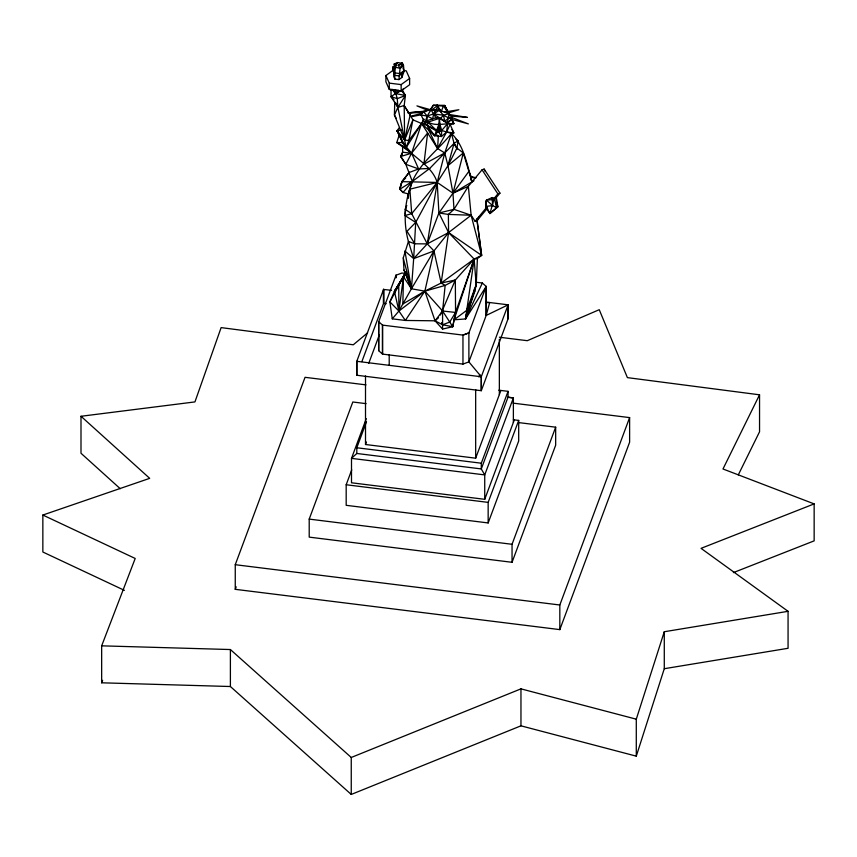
<?xml version="1.0" encoding="UTF-8"?>
<svg xmlns="http://www.w3.org/2000/svg" width="857" height="857" viewBox="0 0 857 857"><rect width="100%" height="100%" fill="white"/><g stroke="black" fill="none" stroke-linecap="round" stroke-linejoin="round"><path stroke-width="1.29" d="M485.673 302.575L489.668 302.596L486.187 315.43L468.886 361.879L462.962 364.086L382.522 354.102L378.687 350.684L378.698 321.675L395.998 275.236L401.922 273.029L405.875 273.522M361.879 361.611L383.572 303.367L383.582 289.355M391.531 290.341L383.561 289.43L356.791 361.3L356.801 375.248L481.291 390.706L508.062 318.825L508.051 304.878L486.187 315.44L486.187 286.442L482.362 283.024L475.753 282.199M481.355 376.726L481.291 390.706L481.28 376.759L508.126 304.856L508.062 318.825L508.083 304.813L485.565 302.018M408.489 196.232L408.489 193.961L403.047 192.514L399.908 189.151L399.93 188.251L401.954 181.652L409.292 172.161M476.867 219.488L481.634 255.386L477.413 258.514L474.146 259.071L441.162 283.024L424.858 291.144L402.844 303.978L411.435 288.788L405.286 272.43L403.486 276.757L402.844 303.978L398.912 311.048L392.26 318.836L405.35 320.454L435.045 320.807L442.576 324.76L452.742 326.71L455.57 312.441L474.146 259.071L481.634 255.386L476.921 218.889M477.413 258.514L476.203 284.813L466.508 310.491L454.071 319.8L465.522 318.954L474.714 291.669L476.203 284.813L474.146 259.071L454.071 319.8L452.742 326.71L442.576 329.067L442.587 311.005L445.147 285.424L424.858 291.144L411.435 288.788L413.674 258.632L427.257 243.881L438.913 212.997L452.967 193.189L468.351 186.301L471.125 215.246L475.099 221.288L486.048 208.112L486.444 200.152L492.089 197.56L494.221 198.278L496.299 197.528L499.952 193.125L484.13 169.065L482.052 169.815L468.351 186.301L453.985 209.344L448.372 214.411L448.586 232.579L441.162 283.024L445.147 285.424L455.324 280.014L474.146 259.071L448.586 232.579L438.913 212.997L437.199 182.434L444.762 152.953L451.446 133.403L453.846 132.931L450.118 124.394L439.373 118.362L435.87 117.773L426.936 120.762L424.836 123.151L421.59 123.515L412.913 119.819L404.193 105.486L405.404 95.513L402.458 90.114L403.508 88.475M394.745 101.972L394.413 114.977L404.622 139.991L406.025 147.704C416.502 159.541 432.207 166.472 437.199 182.434L452.967 193.189L453.985 209.344L471.125 215.246L481.634 255.386L448.586 232.579L427.257 243.881L414.831 243.795L408.414 241.481C402.854 220.999 404.708 201.084 412.313 181.47C420.583 162.252 438.677 149.686 451.446 133.403C464.087 145.701 467.011 164.576 471.832 180.827M453.985 209.344L438.913 212.997L448.372 214.411L471.125 215.246L448.586 232.579L433.953 250.897L413.674 258.632L415.709 222.402L437.199 182.434L447.954 165.647L456.931 148.111L458.141 140.794L455.988 139.263M463.219 155.535L463.337 152.932L456.931 148.111L454.071 143.344L451.446 133.403L441.698 130.51L438.088 131.957L427.407 125.583L421.59 123.515L408.853 140.516L406.025 147.704L402.565 142.583L396.995 130.703L399.394 127.661M473.975 180.709L452.967 193.189L447.954 165.647L444.762 152.953L437.573 148.54L446.593 132.042L447.611 123.44L440.712 118.416L439.373 118.362L440.027 124.619L441.698 130.51L441.409 136.531L434.563 135.685L421.59 123.515L423.851 119.016M408.146 112.856L423.358 111.571L427.193 116.038L426.936 120.762L427.911 122.187L438.088 131.957L439.373 118.362L424.836 123.151L421.173 115.052L423.358 111.571L430.964 109.857L439.384 110.328L449.164 113.692L452.207 117.28L451.318 119.262L441.698 130.51L439.159 132.085L437.723 131.742L434.563 135.685L427.407 125.583L424.836 123.151L427.193 116.038L430.964 109.857L439.384 110.328L441.462 111.796M424.022 119.487L421.59 123.515L437.573 148.54L438.356 135.888M404.986 214.282L405.393 209.183L406.721 205.584M454.328 318.568L455.57 312.441L455.324 280.014L441.162 283.024L433.953 250.897L427.257 243.881L437.199 182.434L409.86 189.172L408.489 193.961L408.382 198.353M392.26 318.836L389.871 301.868L394.445 291.423L403.486 276.757L398.912 311.048L405.35 320.454L424.858 291.144L433.953 250.897L411.435 288.788L403.486 276.757L406.004 272.237M437.573 148.54L429.239 131.121L427.407 125.583L427.911 122.187C436.406 126.632 445.04 123.033 453.846 123.654L451.875 119.144L447.343 122.808L449.164 113.692L443.283 115.192L433.599 113.895L427.193 116.038L421.173 115.052M474.146 259.071L465.522 318.954L486.187 286.442L486.187 315.44M394.884 79.09C394.574 73.498 394.477 67.446 397.541 62.561L402.458 63.322L403.476 65.4L404.033 70.703L401.826 73.788L398.933 75.877L394.884 75.384L393.727 72.781L392.656 68.217L393.074 66.75L400.08 68.292L403.272 65.978L402.008 63.118L398.226 65.357L400.08 68.292L398.933 79.583L394.884 79.09L393.727 76.487L393.727 72.781M466.176 315.033L465.522 318.954L482.352 283.014M466.819 312.387L465.522 318.954L476.203 284.813M401.558 129.953L396.995 130.703L404.622 139.991L412.913 119.819L408.853 140.516L404.622 139.991L410.214 114.72L404.204 105.979M403.229 257.989L408.414 241.481L413.674 258.632L404.89 250.962L411.435 288.788L404.001 270.073L403.229 257.989L411.435 288.788M458.141 140.794L454.071 143.344L429.7 168.475L418.602 168.936L409.035 172.578L401.954 181.652L399.93 188.251M463.337 152.932L452.967 193.189L468.865 171.4L463.337 152.932L447.954 165.647L454.071 143.344L457.145 149.193M429.7 168.475L412.313 181.47L403.047 192.514L399.908 189.151L401.954 181.652L405.672 178.031M408.489 193.961L412.313 181.47L405.822 164.308L400.765 156.456L402.608 152.235L402.608 145.851L396.759 142.573L399.469 134.356L402.565 142.583L411.606 153.21L418.602 168.936L405.822 164.308L400.648 156.51L402.608 152.235L411.606 153.21L427.632 132.974L423.904 164.18L444.762 152.953M440.187 130.875L440.027 124.619L439.159 132.085L438.784 124.704L434.563 135.685L437.145 134.977M636.29 756.153L636.29 719.184L664.282 631.738L788.065 611.32L788.065 648.288L664.282 668.706L636.29 756.153L520.96 725.825L351.252 794.439L230.394 686.521L101.662 682.804L101.662 645.835L135.202 558.464L42.85 515.046L42.85 552.015L124.415 590.355M405.822 164.308L411.606 153.21L421.59 123.515L406.025 147.704L396.995 130.703L398.859 133.446M485.63 202.07L486.294 206.333L489.936 213.554L496.664 207.683L494.221 198.278L492.197 199.638L486.444 200.152L485.63 202.07L486.048 208.112L489.936 213.554L494.221 198.278L497.874 193.875L499.952 193.125M398.933 79.583L401.826 77.494L404.386 70.617M513.032 403.133L629.616 417.605L629.616 442.233L559.825 629.616L235.257 589.327L235.257 564.699L305.049 377.316L365.993 384.879M235.257 589.327L236.189 586.831M518.549 422.576L555.668 427.182L555.668 445.19L512.047 562.299L309.206 537.125L309.206 519.106L352.816 401.997L366.078 403.647M368.767 363.272L379.447 334.584M366.282 418.666L351.499 458.366L351.499 482.78L484.73 499.32L514.318 419.876M484.73 499.32L484.73 474.907L481.291 468.929L508.062 397.048L513.375 397.991L484.73 474.907L351.499 458.366L356.801 453.471L356.801 447.761L366.496 421.73M513.397 419.759L518.689 420.412L518.689 440.98L488.158 522.941L346.185 505.319L346.185 484.751L351.734 469.85M500.895 390.449L475.667 458.184L365.51 444.504L366.442 442.019M486.187 286.442L468.886 332.88L468.886 361.879L481.28 376.759L356.791 361.3L356.801 375.248M478.924 376.941L479.845 374.445M356.801 453.471L481.291 468.929L481.291 463.209L508.062 391.338L498.795 390.192M488.158 522.941L488.158 502.384L518.689 420.412M512.047 562.299L512.047 544.291L555.668 427.182M559.825 629.616L559.825 604.999L629.616 417.605M101.662 682.804L102.615 680.308M427.257 243.881L411.724 213.672L405.157 209.354L406.582 205.669M441.066 111.881L443.519 105.807L444.665 105.497L449.197 114.324M455.324 280.014L440.444 314.98M402.158 91.581L405.404 95.513L397.884 107.404L394.413 114.977L396.32 118.395M441.698 130.51L438.709 131.86L441.409 136.531L446.593 132.042L450.118 124.394L453.846 123.654L451.521 118.994M478.934 216.96L477.178 220.538L475.099 221.288M499.395 337.23L527.291 340.69L599.247 309.698L627.399 377.626L759.548 394.809L722.987 468.983L814.15 503.895L814.15 540.863L733.367 572.615M738.316 474.853L759.548 431.778L759.548 394.809M478.967 217.057L477.178 220.538L487.558 208.058L486.048 208.112M430.257 110.532L433.353 105.24L444.665 105.497L450.075 115.738M403.486 276.757L389.871 301.868L398.912 311.048L424.858 291.144L442.587 311.005L452.742 326.71M405.875 272.237L394.445 291.423L398.719 284.878L398.912 311.048L394.445 291.423L406.014 271.958M394.445 291.423L405.136 274.636M429.636 110.51L433.353 105.24L443.519 105.807L447 111.367M441.109 110.928L437.541 106.9L433.599 113.895L432.667 118.844L427.193 116.038M414.831 243.795L407.021 231.272L415.709 222.402L404.89 215.557L411.724 213.672L437.199 182.434L401.954 181.652M402.426 154.828L400.648 156.51L411.606 153.21L402.608 145.851M438.505 317.743L435.045 320.807L442.576 329.067M367.578 332.859L353.288 344.782L221.127 327.61L194.946 401.912L80.997 416.277L80.997 453.257L120.248 488.715M431.574 110.092L437.413 105.615L444.665 105.497L449.829 115.716M403.615 70.52L406.25 70.842L409.625 78.458L409.625 84.725L401.14 90.874L389.282 89.407L385.907 81.79L385.907 75.523L393.331 70.145M385.907 75.523L389.282 83.129L401.14 84.597L409.625 78.458M395.816 102.926L397.884 107.404L404.193 105.486L404.622 139.991L397.884 107.404L391.038 96.68L399.791 90.596M496.664 207.683L497.874 206.848L496.299 197.528L496.664 207.683L492.679 205.626L486.444 200.152M489.936 213.554L497.874 206.848L496.524 202.434M399.908 189.151L412.313 181.47M452.207 117.28L448.65 117.977L444.976 121.244L443.283 115.192L439.384 110.328L433.599 113.895L430.964 109.857L416.941 105.882L428.168 110.489M402.458 90.114L395.538 93.542L392.538 89.696M398.226 65.357L402.458 63.322L400.08 68.292L403.476 65.4L402.008 63.118M398.334 90.296L394.906 91.881L392.635 89.299M397.541 62.561L394.209 63.996L394.499 72.888L400.058 73.573L404.033 70.703L402.983 68.314M101.662 645.835L230.394 649.542L351.252 757.47L520.96 688.857L636.29 719.184M814.15 503.895L701.047 548.351L788.065 611.32M42.85 515.046L149.696 478.345L80.997 416.277M447.611 113.156L458.859 109.728L444.355 112.042M411.296 116.113L422.297 113.263M411.435 116.702L421.344 114.763M486.294 206.333L492.679 205.626L492.089 197.56M408.286 112.792L425.383 111.11M408.307 113.017L422.812 112.438M402.565 142.583L396.759 142.573L411.606 153.21M423.358 111.571L425.865 111.571M451.189 116.07L467.429 117.409L449.946 114.613M446.593 132.042L453.846 132.931L451.95 129.578M383.572 303.367L383.561 289.43L383.572 303.367L386.218 303.699M508.105 397.327L513.375 397.991L513.375 422.394M356.801 447.761L481.291 463.209M346.185 484.751L488.158 502.384M309.206 519.106L512.047 544.291M235.257 564.699L559.825 604.999M430.964 109.857L436.009 110.874M470.889 179.488L472.003 181.898L468.865 171.4L471.136 176.553L476.031 177.774M447.611 123.44L433.599 113.895L435.87 117.773L440.712 118.416L443.283 115.192L451.318 119.262L468.351 123.89L452.078 117.58M391.038 89.042L391.038 96.68L397.273 98.662L405.404 95.513L395.538 93.542L392.57 89.706M427.407 125.583L436.77 130.382M396.041 65.089L394.209 63.996L395.613 67.746M471.136 176.553L473.268 177.924M436.202 130.5L438.088 131.957M391.038 96.68L394.027 99.883M482.052 169.815L497.874 193.875M440.455 110.842L437.081 104.822M451.318 119.262L453.846 123.654L451.543 119.112M404.001 270.073L404.858 271.648M437.541 106.9L439.384 110.328M454.071 143.344L455.185 145.754M484.13 169.065L485.212 171.486M441.666 322.543L442.576 324.76L449.679 322.103L455.57 312.441L442.587 311.005L435.045 320.807L424.858 291.144M392.656 68.217L394.499 72.888L393.074 66.75M403.904 136.156L404.622 139.991M474.275 289.109L474.714 291.669M409.86 189.172L411.724 213.672M397.884 107.404L397.273 98.662L394.906 90.285M496.299 197.528L496.407 199.981M664.282 631.738L664.282 668.706M520.96 688.857L520.96 725.825M508.062 391.338L508.062 397.048M499.352 339.211L499.352 394.584M475.667 389.624L475.667 458.184M462.962 364.086L462.962 335.098L468.886 332.88L462.962 335.098L382.522 325.114L378.687 321.686L378.687 350.684M401.826 73.788L401.826 77.494M401.14 84.597L401.14 90.874L389.282 89.407L389.282 83.129M389.207 354.541L389.207 365.093M365.51 375.955L365.51 444.504M351.252 757.47L351.252 794.439M230.394 649.542L230.394 686.521M382.522 325.114L382.522 354.102L382.511 325.114M395.998 275.236L395.998 277.882L395.988 275.236"/></g></svg>
